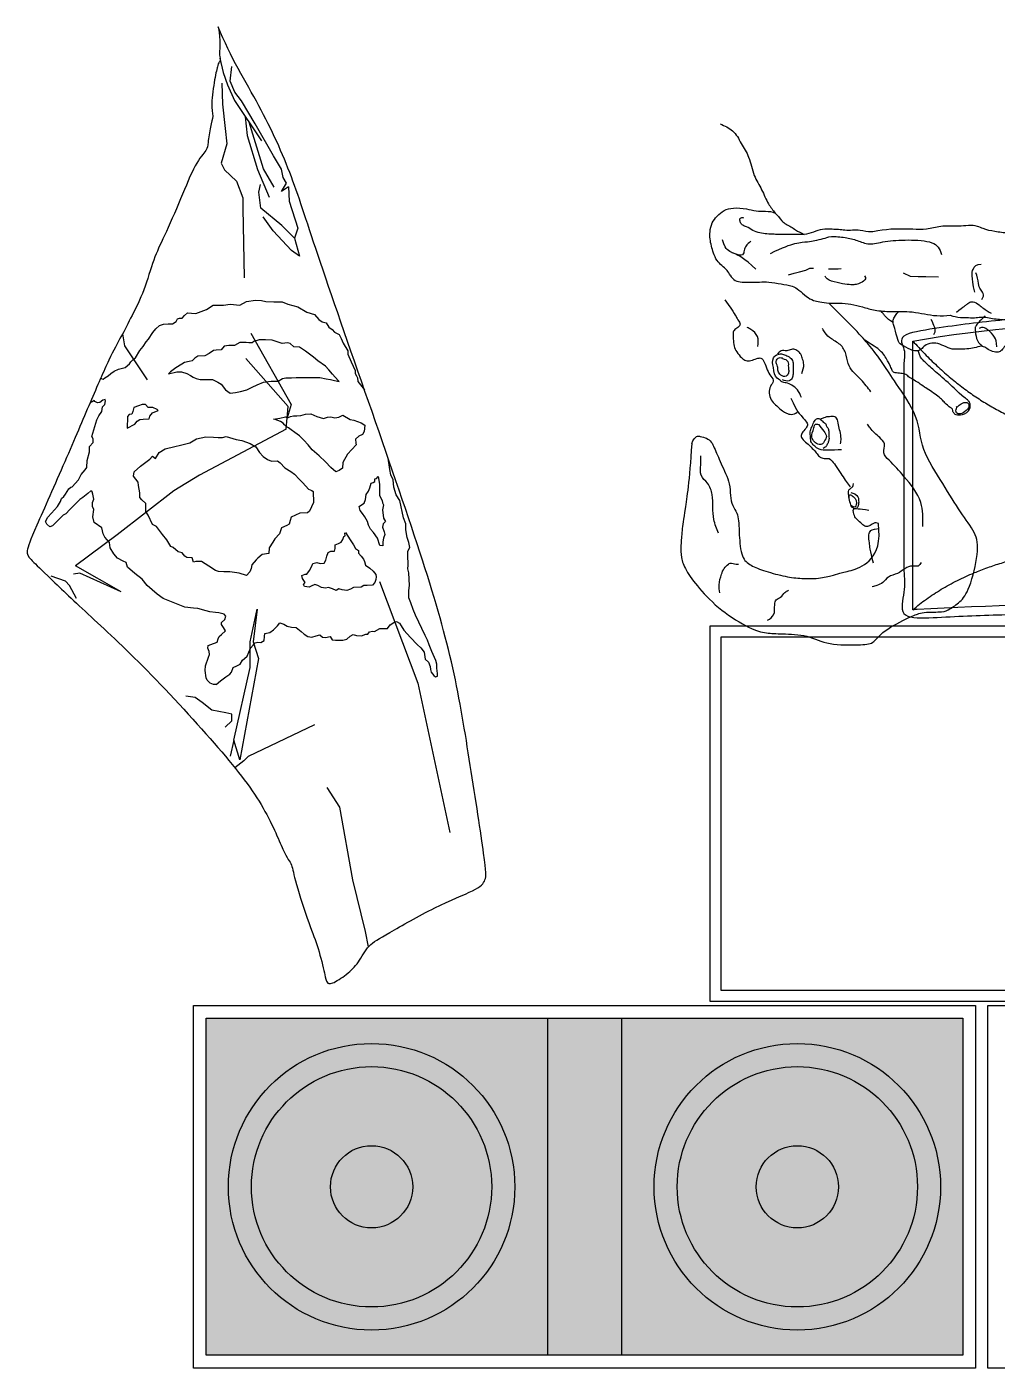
# Model space of a CAD drawing. Header units: metres. Extents: x -22.6 to 47.7, y -9.5 to 1.5.
# Drawn here: x -9.429 to -7.8, y -0.787 to 1.464 of the extents above; entities that cross this region are included whole.
import ezdxf

# ---------------------------------------------------------------- set-up
doc = ezdxf.new("R2010")
doc.units = ezdxf.units.M
for name, color, linetype in [('deco', 7, 'Continuous'), ('griglie', 7, 'Continuous'), ('sound', 7, 'Continuous')]:
    doc.layers.add(name, color=color, linetype=linetype)

msp = doc.modelspace()

# ---------------------------------------------------------------- hatches: boundary and pattern name
at = {"layer": 'griglie'}
h = msp.add_hatch(dxfattribs=at)
h.set_pattern_fill('HONEY', color=256, scale=0.002)
h.paths.add_polyline_path([(-7.8577, -0.7654), (-9.1278, -0.7654), (-9.1278, -0.1998), (-7.8577, -0.1998)])

# ---------------------------------------------------------------- linework, layer by layer
at = {"layer": 'deco'}
for points in [[(-9.1049, 1.412), (-9.0995, 1.3876), (-9.0921, 1.367), (-9.0802, 1.3405), (-9.035, 1.2728)], [(-8.9929, 1.2018), (-8.9986, 1.2114), (-9.0017, 1.2253), (-9.0147, 1.2476), (-9.0459, 1.3016), (-9.0684, 1.3403), (-9.0798, 1.3545), (-9.0874, 1.3733), (-9.0847, 1.3975)], [(-9.1014, 1.3695), (-9.1004, 1.3343), (-9.0961, 1.2936), (-9.0934, 1.2682), (-9.1027, 1.2354), (-9.0969, 1.2243), (-9.0773, 1.2055), (-9.0664, 1.1775), (-9.0664, 1.1601), (-9.0642, 1.0429)], [(-9.0622, 1.3135), (-9.0589, 1.2821), (-9.042, 1.2248), (-9.0224, 1.1787)], [(-9.0138, 1.1953), (-9.0316, 1.2257), (-9.0476, 1.2767), (-9.0559, 1.3042)], [(-8.9897, 1.1959), (-8.9885, 1.1718), (-8.9743, 1.1266), (-8.9795, 1.1097), (-9.0011, 1.131), (-9.0363, 1.1599), (-9.0397, 1.1869), (-9.0365, 1.1998)], [(-8.9897, 1.1959), (-9.0016, 1.1877), (-8.9929, 1.2018)], [(-8.9795, 1.1097), (-8.9711, 1.0795), (-8.9848, 1.0888), (-9.0154, 1.1218), (-9.0325, 1.1454)], [(-8.1502, 1.0483), (-8.1404, 1.0509), (-8.1317, 1.0531), (-8.1209, 1.0559), (-8.1141, 1.0593), (-8.1079, 1.0593)], [(-8.0615, 1.0583), (-8.067, 1.0577), (-8.0741, 1.0577), (-8.0832, 1.0577)], [(-7.8983, 1.0444), (-7.9194, 1.0447), (-7.9327, 1.0449), (-7.9454, 1.0451), (-7.9568, 1.0509)], [(-9.3049, 0.8751), (-9.3034, 0.8735), (-9.3011, 0.8728), (-9.2981, 0.8752), (-9.2925, 0.8784), (-9.2881, 0.8825), (-9.2824, 0.8865), (-9.2754, 0.8899), (-9.264, 0.8927), (-9.2568, 0.8986), (-9.2547, 0.9019), (-9.2512, 0.9055), (-9.2485, 0.9076), (-9.2465, 0.9085), (-9.2393, 0.9213), (-9.2339, 0.9276), (-9.2287, 0.9354), (-9.2248, 0.9399), (-9.2177, 0.9515), (-9.2122, 0.9576), (-9.2063, 0.9628), (-9.1997, 0.9653), (-9.1918, 0.9661), (-9.1844, 0.9661), (-9.1783, 0.9695), (-9.1761, 0.9744), (-9.1727, 0.9751), (-9.1685, 0.9755), (-9.1641, 0.9796), (-9.1592, 0.9842), (-9.1526, 0.984), (-9.1451, 0.9834), (-9.1272, 0.9897), (-9.116, 0.9972), (-9.0987, 0.9972), (-9.0878, 0.9987), (-9.0717, 0.9969), (-9.0604, 1.0032), (-9.045, 1.0055), (-9.0349, 1.0051), (-9.0278, 1.0032), (-9.0146, 1.0025), (-9.0004, 1.0025), (-8.991, 0.9987), (-8.9741, 0.9946), (-8.9591, 0.9852), (-8.9459, 0.9815), (-8.9389, 0.9731), (-8.9332, 0.9694), (-8.9267, 0.9675), (-8.922, 0.96), (-8.9166, 0.9562), (-8.9127, 0.9516), (-8.9049, 0.9482), (-8.9011, 0.9412), (-8.898, 0.9335), (-8.8903, 0.9203), (-8.8903, 0.915), (-8.8846, 0.9023), (-8.8775, 0.8876), (-8.8778, 0.8826), (-8.8756, 0.8787), (-8.8738, 0.875), (-8.8735, 0.8691), (-8.8622, 0.8549)], [(-9.2682, 0.9493), (-9.2652, 0.9287), (-9.2268, 0.872)], [(-9.0531, 0.9503), (-8.9851, 0.8306), (-8.9921, 0.8079)], [(-8.9061, 0.8709), (-8.9159, 0.8813), (-8.9221, 0.8886), (-8.9277, 0.8948), (-8.9405, 0.9038), (-8.9478, 0.9101), (-8.961, 0.9198), (-8.9714, 0.9264), (-8.9808, 0.9274), (-8.987, 0.933), (-8.9916, 0.934), (-9.0002, 0.933), (-9.0072, 0.935), (-9.0173, 0.9382), (-9.0284, 0.9389), (-9.0391, 0.9392), (-9.0478, 0.9364), (-9.0506, 0.9337), (-9.0565, 0.934), (-9.061, 0.9347), (-9.0714, 0.9347), (-9.0805, 0.9295), (-9.0898, 0.9292), (-9.0975, 0.9285), (-9.103, 0.9222), (-9.1114, 0.9219), (-9.1159, 0.9212), (-9.1228, 0.9163), (-9.1301, 0.9122), (-9.1419, 0.9118), (-9.1471, 0.9083), (-9.1516, 0.9035), (-9.1565, 0.9024), (-9.1645, 0.9007), (-9.1687, 0.8979), (-9.1791, 0.8917), (-9.1878, 0.8854), (-9.1912, 0.882), (-9.177, 0.8851), (-9.1693, 0.8854), (-9.1607, 0.8827), (-9.1541, 0.8789), (-9.1496, 0.8764), (-9.1447, 0.8743), (-9.1378, 0.8726), (-9.1284, 0.8726), (-9.1176, 0.8723), (-9.1086, 0.8681), (-9.103, 0.8643), (-9.0954, 0.8549), (-9.0874, 0.8494), (-9.0787, 0.8504), (-9.0704, 0.8521), (-9.0596, 0.8549), (-9.0506, 0.8598), (-9.0426, 0.8632), (-9.0318, 0.8678), (-9.019, 0.8695), (-9.0072, 0.8695), (-8.9999, 0.874), (-8.994, 0.875), (-8.9846, 0.8754), (-8.977, 0.8757), (-8.9617, 0.8757), (-8.9502, 0.8757), (-8.937, 0.8757), (-8.9263, 0.8733), (-8.919, 0.8723), (-8.9124, 0.8709), (-8.9048, 0.8691), (-8.9061, 0.8709)], [(-8.9939, 0.7889), (-8.9902, 0.827), (-9.0613, 0.9077)], [(-9.1114, 0.3603), (-9.1159, 0.3602), (-9.121, 0.3627), (-9.1262, 0.368), (-9.1278, 0.3716), (-9.1295, 0.3837), (-9.1293, 0.3919), (-9.1242, 0.4061), (-9.1221, 0.4111), (-9.1228, 0.4157), (-9.1251, 0.4215), (-9.1244, 0.4258), (-9.12, 0.4276), (-9.1094, 0.4317), (-9.1079, 0.4371), (-9.1059, 0.4408), (-9.102, 0.4445), (-9.0957, 0.4504), (-9.099, 0.4562), (-9.1023, 0.4611), (-9.102, 0.4645), (-9.0964, 0.4697), (-9.0951, 0.4754), (-9.0976, 0.4786), (-9.1065, 0.481), (-9.1125, 0.4813), (-9.1218, 0.4825), (-9.1281, 0.4843), (-9.1421, 0.4882), (-9.1491, 0.4887), (-9.164, 0.4904), (-9.2002, 0.505), (-9.2102, 0.512), (-9.2273, 0.5268), (-9.2356, 0.5374), (-9.248, 0.5468), (-9.2598, 0.5574), (-9.2621, 0.5651), (-9.2674, 0.5674), (-9.2769, 0.5727), (-9.2828, 0.5798), (-9.2893, 0.5898), (-9.2904, 0.5987), (-9.2981, 0.6075), (-9.3011, 0.6134), (-9.3034, 0.6234), (-9.3158, 0.6322), (-9.3182, 0.6417), (-9.3167, 0.6543), (-9.3188, 0.6594), (-9.3186, 0.6658), (-9.3163, 0.6714), (-9.3181, 0.6797), (-9.3195, 0.6841), (-9.3214, 0.6857), (-9.3265, 0.6811), (-9.335, 0.6742), (-9.3401, 0.6709), (-9.3498, 0.6617), (-9.357, 0.6543), (-9.3635, 0.6469), (-9.3679, 0.6446), (-9.3755, 0.6374), (-9.3815, 0.6312), (-9.3862, 0.6268), (-9.3903, 0.6252), (-9.3954, 0.6296), (-9.3977, 0.6339), (-9.394, 0.6411), (-9.3875, 0.6478), (-9.3776, 0.6594), (-9.3727, 0.6679), (-9.3709, 0.6726), (-9.3672, 0.6758), (-9.3639, 0.6802), (-9.3588, 0.689), (-9.3551, 0.6915), (-9.3528, 0.692), (-9.3422, 0.7039), (-9.338, 0.7132), (-9.3313, 0.721), (-9.3281, 0.7249), (-9.3276, 0.7365), (-9.3239, 0.7508), (-9.3241, 0.7601), (-9.3177, 0.7668), (-9.3179, 0.7728), (-9.32, 0.777), (-9.3113, 0.8045), (-9.308, 0.8115), (-9.3029, 0.8189), (-9.3022, 0.8266), (-9.298, 0.8305), (-9.2969, 0.8365), (-9.2973, 0.8389), (-9.3013, 0.8379), (-9.3066, 0.8338), (-9.3106, 0.8333), (-9.3148, 0.8357), (-9.3158, 0.8372), (-9.3196, 0.8347), (-9.3211, 0.8343), (-9.3235, 0.8319)], [(-9.2605, 0.7907), (-9.2479, 0.7976), (-9.244, 0.8022), (-9.2393, 0.8051), (-9.2335, 0.8058), (-9.2235, 0.8065), (-9.2224, 0.8108), (-9.2181, 0.8166), (-9.2084, 0.8205), (-9.2105, 0.822), (-9.2177, 0.8252), (-9.2253, 0.8256), (-9.2299, 0.8302), (-9.2353, 0.8306), (-9.2414, 0.8284), (-9.2493, 0.8252), (-9.2511, 0.8187), (-9.2529, 0.8144), (-9.2572, 0.8134), (-9.2598, 0.8101), (-9.2601, 0.8029), (-9.2605, 0.7976), (-9.2605, 0.7918), (-9.2605, 0.7907)], [(-8.8617, 0.796), (-8.8624, 0.7852), (-8.8655, 0.7803), (-8.8714, 0.7772), (-8.877, 0.7724), (-8.8766, 0.7658), (-8.8763, 0.7627), (-8.8904, 0.747), (-8.8982, 0.7331), (-8.8988, 0.7237), (-8.9049, 0.7198), (-8.9105, 0.7176), (-8.9188, 0.7248), (-8.9277, 0.7342), (-8.9383, 0.7442), (-8.95, 0.7543), (-8.9567, 0.7626), (-8.9639, 0.7704), (-8.9711, 0.7776), (-8.9789, 0.7837), (-8.9853, 0.7881), (-8.9895, 0.7915), (-8.9932, 0.7929), (-8.9965, 0.7963), (-8.9986, 0.799), (-9.003, 0.8018), (-9.0122, 0.8051), (-9.015, 0.8057), (-9.0041, 0.8075), (-8.9947, 0.8097), (-8.9912, 0.8079), (-8.9864, 0.8105), (-8.9812, 0.8116), (-8.9757, 0.8116), (-8.9692, 0.8121), (-8.9609, 0.814), (-8.9521, 0.8149), (-8.9421, 0.8105), (-8.9309, 0.807), (-8.9244, 0.8092), (-8.9187, 0.8099), (-8.9119, 0.8079), (-8.9052, 0.8092), (-8.8986, 0.8123), (-8.8862, 0.8053), (-8.8798, 0.8044), (-8.8737, 0.802), (-8.8678, 0.7996), (-8.8617, 0.796)], [(-8.9939, 0.7889), (-9.1394, 0.7119), (-9.1824, 0.6856), (-9.2775, 0.6119), (-9.3475, 0.5598)], [(-8.9482, 0.6843), (-8.9476, 0.6661), (-8.9544, 0.6514), (-8.9578, 0.6486), (-8.9709, 0.648), (-8.985, 0.6412), (-8.9867, 0.6356), (-8.9884, 0.6294), (-8.9924, 0.6271), (-9.0015, 0.6237), (-9.0049, 0.6135), (-9.0128, 0.605), (-9.0162, 0.5993), (-9.0224, 0.5897), (-9.023, 0.5801), (-9.0338, 0.5784), (-9.0411, 0.5727), (-9.044, 0.5699), (-9.0513, 0.5614), (-9.0525, 0.5552), (-9.0547, 0.5495), (-9.0604, 0.5433), (-9.0723, 0.5473), (-9.0882, 0.5495), (-9.0984, 0.5495), (-9.1074, 0.5501), (-9.1125, 0.5518), (-9.1233, 0.5592), (-9.1358, 0.5671), (-9.1454, 0.5671), (-9.1494, 0.5659), (-9.1516, 0.5733), (-9.1607, 0.5739), (-9.1635, 0.5756), (-9.1681, 0.5812), (-9.1749, 0.5829), (-9.1834, 0.5903), (-9.1873, 0.592), (-9.1941, 0.6033), (-9.2015, 0.6124), (-9.2111, 0.6254), (-9.2179, 0.6288), (-9.2253, 0.6446), (-9.2293, 0.6509), (-9.2293, 0.6644), (-9.2361, 0.6707), (-9.2395, 0.6741), (-9.2395, 0.682), (-9.2417, 0.6945), (-9.2423, 0.7001), (-9.2502, 0.7103), (-9.2491, 0.7177), (-9.2383, 0.7269), (-9.2225, 0.7388), (-9.2179, 0.7439), (-9.2128, 0.7399), (-9.2066, 0.7496), (-9.197, 0.7558), (-9.1805, 0.7597), (-9.1709, 0.762), (-9.1556, 0.766), (-9.1443, 0.7728), (-9.1284, 0.7762), (-9.1159, 0.7756), (-9.108, 0.775), (-9.1006, 0.775), (-9.0944, 0.7767), (-9.0774, 0.7716), (-9.0678, 0.7699), (-9.0542, 0.7648), (-9.0445, 0.7592), (-9.0383, 0.7501), (-9.0321, 0.7433), (-9.0247, 0.7382), (-9.0185, 0.7354), (-9.0083, 0.736), (-9.0037, 0.7326), (-8.9958, 0.7241), (-8.9856, 0.7179), (-8.9799, 0.7133), (-8.9714, 0.7048), (-8.9658, 0.6992), (-8.9561, 0.6884), (-8.9506, 0.6859)], [(-9.1114, 0.3603), (-9.1038, 0.3664), (-9.0948, 0.3736), (-9.0883, 0.378), (-9.0854, 0.3812), (-9.0829, 0.3891), (-9.0767, 0.3917), (-9.0706, 0.3946), (-9.067, 0.4011), (-9.0637, 0.404), (-9.059, 0.4083), (-9.0561, 0.4148), (-9.0547, 0.4188), (-9.0536, 0.4216), (-9.0489, 0.4263), (-9.0457, 0.4303), (-9.0413, 0.4314), (-9.0359, 0.431), (-9.0308, 0.4346), (-9.0301, 0.4411), (-9.0294, 0.4462), (-9.0211, 0.4476), (-9.0149, 0.4523), (-9.0081, 0.4588), (-9.0045, 0.4642), (-8.9976, 0.4617), (-8.9918, 0.4585), (-8.9849, 0.4567), (-8.977, 0.4559), (-8.9687, 0.4494), (-8.9633, 0.4451), (-8.9571, 0.4411), (-8.9506, 0.4397), (-8.9434, 0.4419), (-8.9372, 0.444), (-8.9329, 0.4397), (-8.9278, 0.4393), (-8.9199, 0.4408), (-8.9163, 0.4357), (-8.9109, 0.435), (-8.8986, 0.435), (-8.8917, 0.4368), (-8.8859, 0.4415), (-8.8809, 0.4444), (-8.8754, 0.4426), (-8.8671, 0.4422), (-8.8599, 0.4451), (-8.8566, 0.4451), (-8.8538, 0.4487), (-8.8487, 0.4502), (-8.8451, 0.4494), (-8.8364, 0.4545), (-8.8305, 0.4544), (-8.8237, 0.4546), (-8.8192, 0.4607), (-8.8131, 0.4648), (-8.8083, 0.4661), (-8.8036, 0.4634), (-8.8006, 0.4587), (-8.7961, 0.4519), (-8.7907, 0.4455), (-8.785, 0.4392), (-8.7739, 0.4274), (-8.7673, 0.4222), (-8.7619, 0.415), (-8.7601, 0.403), (-8.7544, 0.3981), (-8.7517, 0.3908), (-8.751, 0.3854), (-8.7504, 0.3813), (-8.7458, 0.3757), (-8.7427, 0.3734), (-8.7397, 0.3743), (-8.7397, 0.3791), (-8.7404, 0.3879), (-8.7404, 0.3944), (-8.7424, 0.401), (-8.749, 0.4159), (-8.7535, 0.427), (-8.7565, 0.4347), (-8.7603, 0.4426), (-8.7762, 0.4771), (-8.7802, 0.4863), (-8.7841, 0.4974), (-8.7875, 0.506), (-8.7879, 0.518), (-8.7868, 0.5266), (-8.7877, 0.548), (-8.7893, 0.5547), (-8.7886, 0.5608), (-8.7886, 0.567), (-8.7895, 0.5717), (-8.7895, 0.5841), (-8.7859, 0.5902), (-8.7879, 0.5988), (-8.7902, 0.607), (-8.7925, 0.6198), (-8.7927, 0.6302), (-8.7968, 0.6404), (-8.8027, 0.6694), (-8.8092, 0.6787), (-8.8126, 0.6916), (-8.8142, 0.7038), (-8.8178, 0.7124), (-8.8198, 0.7214), (-8.8225, 0.7405)], [(-8.8393, 0.7096), (-8.8367, 0.6967), (-8.8369, 0.6879), (-8.8367, 0.6784), (-8.8345, 0.6734), (-8.8323, 0.6694), (-8.8319, 0.6653), (-8.8301, 0.6618), (-8.8319, 0.6534), (-8.8303, 0.6397), (-8.827, 0.6338), (-8.8308, 0.63), (-8.8316, 0.6248), (-8.829, 0.6169), (-8.8281, 0.6125), (-8.8301, 0.6059), (-8.8312, 0.5997), (-8.8312, 0.5932), (-8.8362, 0.594), (-8.8402, 0.6061), (-8.847, 0.6158), (-8.8518, 0.6213), (-8.8556, 0.6281), (-8.8573, 0.634), (-8.8617, 0.6417), (-8.8655, 0.6474), (-8.8696, 0.6524), (-8.871, 0.6593), (-8.8657, 0.663), (-8.8624, 0.6646), (-8.8602, 0.6712), (-8.8593, 0.6795), (-8.8554, 0.6852), (-8.8532, 0.6907), (-8.8507, 0.6982), (-8.8475, 0.6993), (-8.845, 0.7014), (-8.8448, 0.7054), (-8.8417, 0.7065), (-8.8393, 0.7096)], [(-8.9506, 0.6859), (-8.9482, 0.6843)], [(-8.894, 0.6158), (-8.8859, 0.6034), (-8.8806, 0.595), (-8.8771, 0.589), (-8.8722, 0.5855), (-8.8722, 0.5809), (-8.8676, 0.5756), (-8.8637, 0.5707), (-8.8619, 0.5671), (-8.8602, 0.5608), (-8.8531, 0.5555), (-8.8478, 0.5506), (-8.8429, 0.5449), (-8.8425, 0.541), (-8.8429, 0.5365), (-8.8446, 0.5315), (-8.8489, 0.5273), (-8.8577, 0.5269), (-8.863, 0.5269), (-8.8676, 0.5238), (-8.8803, 0.5231), (-8.8856, 0.5206), (-8.8919, 0.5181), (-8.8997, 0.5192), (-8.9053, 0.521), (-8.9099, 0.5185), (-8.9156, 0.5213), (-8.9226, 0.5234), (-8.9276, 0.5224), (-8.9343, 0.5234), (-8.9406, 0.5269), (-8.9456, 0.5284), (-8.9519, 0.5255), (-8.9551, 0.5238), (-8.9628, 0.5252), (-8.9643, 0.5284), (-8.9618, 0.5315), (-8.966, 0.5382), (-8.9674, 0.5432), (-8.9618, 0.5456), (-8.959, 0.5456), (-8.9544, 0.552), (-8.9505, 0.559), (-8.9491, 0.5636), (-8.9424, 0.565), (-8.9364, 0.5636), (-8.93, 0.564), (-8.9269, 0.5689), (-8.9254, 0.5759), (-8.923, 0.5819), (-8.9184, 0.584), (-8.9124, 0.584), (-8.9113, 0.589), (-8.9113, 0.595), (-8.9057, 0.5971), (-8.9011, 0.5992), (-8.8983, 0.6038), (-8.8969, 0.6087), (-8.8948, 0.6098), (-8.8951, 0.6144), (-8.8944, 0.6154)], [(-9.3458, 0.5049), (-9.3576, 0.5269), (-9.3643, 0.5341), (-9.3883, 0.5423)], [(-9.2705, 0.5161), (-9.3402, 0.5475), (-9.3509, 0.5455)], [(-9.2705, 0.5161), (-9.3475, 0.5598)], [(-8.837, 0.5331), (-8.7726, 0.3629), (-8.7189, 0.1123)], [(-9.0713, 0.234), (-9.0816, 0.2668), (-9.0538, 0.3889), (-9.0538, 0.4321), (-9.0423, 0.4867)], [(-9.0423, 0.4867), (-9.0492, 0.432), (-9.04, 0.4042), (-9.0713, 0.234)], [(-9.0962, 0.2889), (-9.0846, 0.2995), (-9.0846, 0.3107), (-9.095, 0.3129), (-9.1185, 0.3176), (-9.1345, 0.3305), (-9.1466, 0.3387), (-9.1622, 0.341)], [(-8.946, 0.293), (-9.0573, 0.2399), (-9.0648, 0.2326), (-9.0797, 0.2207)], [(-9.0816, 0.2668), (-9.0876, 0.2404)], [(-8.8555, -0.0801), (-8.8606, -0.0539), (-8.8818, 0.0325), (-8.9036, 0.1544), (-8.9247, 0.1877)]]:
    msp.add_lwpolyline(points, dxfattribs=at)
for points in [[(-9.1077, 1.4643), (-9.0873, 1.4135), (-9.0354, 1.3312), (-8.9819, 1.2121), (-8.9465, 1.096), (-8.8482, 0.8154), (-8.7576, 0.5532), (-8.7103, 0.3876), (-8.6848, 0.2275), (-8.6575, 0.0512), (-8.6575, 0.0319), (-8.6711, 0.0162), (-8.7411, -0.0104), (-8.8301, -0.062), (-8.856, -0.0757), (-8.8718, -0.1074), (-8.8913, -0.1261), (-8.9189, -0.1442), (-8.9257, -0.1402), (-8.9279, -0.1303), (-8.9396, -0.0798), (-8.9536, -0.0469), (-8.9802, 0.0338), (-8.9834, 0.0599), (-8.9956, 0.0717), (-9.0285, 0.1569), (-9.1045, 0.2537), (-9.2415, 0.4018), (-9.3364, 0.4873), (-9.4008, 0.5491), (-9.4249, 0.5724), (-9.4312, 0.5819), (-9.4199, 0.6114), (-9.3627, 0.7395), (-9.3214, 0.8374), (-9.2891, 0.9117), (-9.271, 0.9434), (-9.2528, 0.9792), (-9.2319, 1.0201), (-9.216, 1.0774), (-9.2002, 1.1078), (-9.1697, 1.1768), (-9.1461, 1.2373), (-9.1248, 1.2591), (-9.1257, 1.2664), (-9.1207, 1.299), (-9.1152, 1.3144), (-9.1207, 1.3312), (-9.1134, 1.3794), (-9.108, 1.4026), (-9.1057, 1.4057), (-9.1034, 1.4089), (-9.1071, 1.4175), (-9.1034, 1.4393), (-9.1077, 1.4643)], [(-8.2048, 1.0574), (-8.2244, 1.0765), (-8.245, 1.0851), (-8.2531, 1.0898), (-8.2579, 1.0956), (-8.2608, 1.107)], [(-8.2134, 1.1046), (-8.2206, 1.0989), (-8.2268, 1.0903), (-8.2244, 1.0765), (-8.245, 1.0851)], [(-8.1804, 1.0841), (-8.1589, 1.0941), (-8.1373, 1.1027), (-8.1167, 1.1032), (-8.1067, 1.1056), (-8.0909, 1.1085), (-8.0808, 1.1133), (-8.054, 1.1113), (-8.0348, 1.1061), (-8.0152, 1.0975), (-7.9903, 1.1046), (-7.95, 1.1075), (-7.904, 1.1046), (-7.8959, 1.0922), (-7.8935, 1.0822)], [(-7.8375, 1.0191), (-7.8432, 1.0458), (-7.8418, 1.0582), (-7.8341, 1.0663), (-7.8265, 1.0658)], [(-8.0226, 1.0464), (-8.0194, 1.0426), (-8.0226, 1.0375), (-8.0355, 1.0309), (-8.0543, 1.0312), (-8.0872, 1.039), (-8.0887, 1.0458)], [(-7.8256, 1.0067), (-7.822, 1.0112), (-7.8228, 1.017), (-7.8284, 1.0243), (-7.8312, 1.0309), (-7.8327, 1.0467), (-7.8356, 1.0516)], [(-8.3127, 0.765), (-8.3167, 0.7007), (-8.3252, 0.6469), (-8.3292, 0.618), (-8.3311, 0.5937), (-8.3311, 0.5734), (-8.3239, 0.5537), (-8.3022, 0.523), (-8.2647, 0.4843), (-8.2127, 0.4524), (-8.1869, 0.4465), (-8.1635, 0.4454), (-8.1168, 0.4444), (-8.0844, 0.4256), (-8.0279, 0.4274), (-8.0075, 0.4277), (-7.9944, 0.4498), (-7.9426, 0.476), (-7.9303, 0.4798), (-7.9224, 0.4823), (-7.8893, 0.4817), (-7.8808, 0.4861), (-7.8617, 0.4985), (-7.8466, 0.5176), (-7.8296, 0.5846), (-7.835, 0.6156), (-7.8611, 0.6475), (-7.8892, 0.6957), (-7.9298, 0.7565), (-7.9294, 0.8086), (-7.9733, 0.8704), (-7.9899, 0.8977), (-8.0098, 0.9246), (-8.0375, 0.9569), (-8.0826, 1.0006)], [(-8.2573, 1.0063), (-8.2404, 0.9831), (-8.2366, 0.9738), (-8.2303, 0.9666), (-8.2328, 0.9611), (-8.2413, 0.9561), (-8.2438, 0.951), (-8.2429, 0.9409), (-8.2421, 0.9278), (-8.2379, 0.919), (-8.2286, 0.908), (-8.2218, 0.9033), (-8.2138, 0.9038), (-8.2028, 0.908), (-8.1961, 0.9092), (-8.1923, 0.9055), (-8.1868, 0.8915), (-8.1825, 0.8797), (-8.1733, 0.8713), (-8.1792, 0.8637), (-8.1838, 0.8531), (-8.1813, 0.8401), (-8.1745, 0.832), (-8.1652, 0.824), (-8.1555, 0.8152), (-8.1416, 0.8122), (-8.1357, 0.8177)], [(-7.8682, 0.9856), (-7.8557, 0.9952), (-7.8495, 0.9991), (-7.8452, 1.0034), (-7.8351, 1.0024), (-7.825, 0.9933), (-7.825, 0.9933), (-7.8144, 0.9856), (-7.8101, 0.9837)], [(-7.9109, 0.9737), (-7.9083, 0.9676), (-7.9048, 0.9603), (-7.9041, 0.9556), (-7.9043, 0.9505), (-7.9068, 0.9472)], [(-7.8198, 0.9789), (-7.8281, 0.9716), (-7.8335, 0.9652), (-7.8369, 0.961), (-7.837, 0.9571), (-7.8353, 0.9409), (-7.8302, 0.9317), (-7.8251, 0.9294)], [(-7.8005, 0.927), (-7.8007, 0.9362), (-7.8019, 0.9425), (-7.8168, 0.9583), (-7.8259, 0.9601), (-7.8281, 0.9593), (-7.83, 0.958)], [(-7.8512, 0.8164), (-7.8456, 0.8219), (-7.8445, 0.8264), (-7.8452, 0.8322), (-7.8466, 0.8353), (-7.8503, 0.8389), (-7.8599, 0.846), (-7.8907, 0.8753), (-7.9112, 0.8919), (-7.9255, 0.906), (-7.9294, 0.9099), (-7.9322, 0.9209)], [(-8.1462, 0.8411), (-8.1357, 0.8177), (-8.1268, 0.8103), (-8.1192, 0.7998), (-8.1171, 0.7947), (-8.1251, 0.7858), (-8.1293, 0.7804), (-8.1289, 0.7736), (-8.1188, 0.7652), (-8.112, 0.7588), (-8.1048, 0.7512), (-8.0993, 0.7437), (-8.0951, 0.7403), (-8.0854, 0.7394), (-8.079, 0.7411), (-8.0589, 0.7091), (-8.0517, 0.6982), (-8.0464, 0.6924)], [(-7.8671, 0.826), (-7.8571, 0.8353), (-7.8472, 0.8344), (-7.8459, 0.8248), (-7.8577, 0.8154), (-7.8655, 0.8136), (-7.8708, 0.8188), (-7.8671, 0.826), (-7.8678, 0.8269)], [(-8.3127, 0.765), (-8.3067, 0.779), (-8.2979, 0.7765), (-8.2875, 0.7744), (-8.2792, 0.7681), (-8.275, 0.7581), (-8.2696, 0.7456), (-8.2633, 0.7314), (-8.2558, 0.7143), (-8.2483, 0.6977), (-8.2483, 0.6772), (-8.2445, 0.6601), (-8.2362, 0.6485), (-8.2337, 0.6356), (-8.2333, 0.6201), (-8.2307, 0.5744), (-8.2165, 0.5615), (-8.1944, 0.5519), (-8.1581, 0.5419), (-8.1314, 0.5382), (-8.1034, 0.5377), (-8.0759, 0.5428), (-8.0659, 0.5478), (-8.0437, 0.5511), (-8.0091, 0.5661), (-7.9953, 0.5991), (-7.9992, 0.6309)], [(-8.0155, 0.6528), (-8.0233, 0.6545), (-8.0347, 0.6546), (-8.0426, 0.6563), (-8.0456, 0.6609), (-8.0483, 0.6732), (-8.0498, 0.6825), (-8.0493, 0.6868), (-8.0455, 0.6901), (-8.041, 0.6931), (-8.0408, 0.6976)], [(-8.0483, 0.6732), (-8.0495, 0.6829), (-8.0376, 0.6731), (-8.0361, 0.6678), (-8.0361, 0.6641), (-8.0369, 0.661), (-8.0385, 0.656), (-8.0451, 0.6609)], [(-8.0453, 0.6829), (-8.0346, 0.6794), (-8.0323, 0.6729), (-8.0322, 0.6647), (-8.033, 0.6595), (-8.0353, 0.6571)], [(-7.9992, 0.6309), (-8.0044, 0.6335), (-8.0099, 0.6289), (-8.0157, 0.6257), (-8.0222, 0.6254), (-8.0285, 0.6317), (-8.0371, 0.639), (-8.0401, 0.6443), (-8.0426, 0.6563), (-8.0385, 0.656)], [(-8.0077, 0.5641), (-8.0133, 0.5866), (-8.0141, 0.5994), (-8.0164, 0.6102), (-8.0135, 0.6174), (-8.0106, 0.6213), (-7.9983, 0.6221)]]:
    msp.add_open_spline(points, degree=3, dxfattribs=at)
for points in [[(-8.2651, 1.3014), (-8.244, 1.2898), (-8.2295, 1.2687), (-8.2171, 1.2455), (-8.2076, 1.2149), (-8.1953, 1.191), (-8.1836, 1.167), (-8.1727, 1.1517)], [(-8.2482, 1.0473), (-8.2532, 1.0554), (-8.2619, 1.0636), (-8.2701, 1.0723), (-8.276, 1.0846), (-8.2796, 1.0964), (-8.2819, 1.1205), (-8.2783, 1.1351), (-8.2701, 1.1465), (-8.2582, 1.156), (-8.2427, 1.1601), (-8.2208, 1.1588), (-8.2044, 1.1556), (-8.1889, 1.1547), (-8.1727, 1.1517), (-8.1616, 1.1388), (-8.1461, 1.1287), (-8.1384, 1.1237), (-8.1238, 1.116)], [(-8.2307, 1.1356), (-8.2307, 1.1434), (-8.2285, 1.1443), (-8.2256, 1.1436)], [(-7.541, 1.0388), (-7.5596, 1.0699), (-7.5627, 1.0822), (-7.5633, 1.0911), (-7.5684, 1.0968), (-7.5739, 1.1042), (-7.593, 1.1165), (-7.6116, 1.1259), (-7.6348, 1.1342), (-7.6565, 1.1345), (-7.6708, 1.1302), (-7.6851, 1.1262), (-7.694, 1.1208), (-7.7066, 1.1196), (-7.7186, 1.1196), (-7.7255, 1.1242), (-7.7395, 1.1282), (-7.7558, 1.1302), (-7.7615, 1.1259), (-7.7686, 1.1208), (-7.7807, 1.1185), (-7.8038, 1.1208), (-7.8233, 1.1256), (-7.8327, 1.1293), (-7.8642, 1.1296), (-7.8945, 1.1293), (-7.9185, 1.1248), (-7.9414, 1.1245), (-8.0002, 1.1217), (-8.0111, 1.12), (-8.0299, 1.1225), (-8.0554, 1.1228), (-8.0663, 1.124), (-8.0766, 1.1245), (-8.0929, 1.1243), (-8.1238, 1.116), (-8.1349, 1.1159), (-8.1424, 1.1157), (-8.1487, 1.1156), (-8.165, 1.1157), (-8.1741, 1.1161), (-8.1983, 1.1186), (-8.2099, 1.1227), (-8.2208, 1.1288), (-8.2268, 1.1313), (-8.2307, 1.1356)], [(-7.8788, 0.9801), (-7.8613, 0.9766), (-7.8516, 0.9764), (-7.8378, 0.9761), (-7.8273, 0.9772), (-7.8046, 0.9744), (-7.7928, 0.9732), (-7.7657, 0.9711), (-7.7536, 0.9713), (-7.7071, 0.9678), (-7.6954, 0.9676)], [(-8.2014, 0.9276), (-8.2023, 0.9446), (-8.2132, 0.9564), (-8.2197, 0.9599)], [(-8.0119, 0.8518), (-8.0282, 0.8718), (-8.0482, 0.8952), (-8.0531, 0.913), (-8.0617, 0.9293), (-8.0781, 0.9407), (-8.0887, 0.9507), (-8.093, 0.9578)], [(-8.1278, 0.8826), (-8.1245, 0.8978), (-8.1264, 0.9063), (-8.1294, 0.9147), (-8.1343, 0.9199), (-8.1412, 0.9232), (-8.1493, 0.9215), (-8.1531, 0.9207), (-8.1627, 0.9204), (-8.1686, 0.9151)], [(-8.1283, 0.842), (-8.1352, 0.8551), (-8.1447, 0.863), (-8.1542, 0.8668), (-8.1611, 0.8684), (-8.1654, 0.872), (-8.169, 0.8744), (-8.1755, 0.8924), (-8.1755, 0.9087), (-8.1679, 0.9145), (-8.1602, 0.915), (-8.1531, 0.9123), (-8.1458, 0.9074), (-8.1425, 0.9003), (-8.1425, 0.8916), (-8.1425, 0.8815), (-8.1442, 0.8744), (-8.1493, 0.8703), (-8.1605, 0.872)], [(-8.1602, 0.9076), (-8.1512, 0.9027), (-8.1504, 0.8929), (-8.1499, 0.8891), (-8.1504, 0.8826), (-8.154, 0.878), (-8.1586, 0.8774), (-8.163, 0.8799), (-8.1676, 0.8864), (-8.1684, 0.8943), (-8.1709, 0.9027), (-8.1657, 0.909), (-8.1594, 0.9079)], [(-8.0629, 0.7643), (-8.0619, 0.7735), (-8.0636, 0.7849), (-8.0663, 0.7964), (-8.0694, 0.8075), (-8.0723, 0.81), (-8.0813, 0.8097), (-8.0864, 0.8095), (-8.091, 0.808), (-8.0958, 0.8061)], [(-8.0609, 0.7541), (-8.0847, 0.7538), (-8.0985, 0.7553), (-8.1029, 0.7579), (-8.1048, 0.7592), (-8.1097, 0.7642), (-8.1116, 0.7665), (-8.1129, 0.7708), (-8.1134, 0.7781), (-8.1134, 0.7868), (-8.1102, 0.7942), (-8.1065, 0.8027), (-8.1017, 0.8068), (-8.0971, 0.806), (-8.0917, 0.801), (-8.0881, 0.7985), (-8.0862, 0.7941), (-8.0835, 0.79), (-8.0825, 0.7845), (-8.0823, 0.7772), (-8.0825, 0.7698), (-8.0843, 0.7652), (-8.0857, 0.7623), (-8.0884, 0.7586), (-8.092, 0.7567)], [(-8.0993, 0.7969), (-8.091, 0.7857), (-8.0864, 0.777), (-8.0903, 0.7681), (-8.0932, 0.7642), (-8.0985, 0.7633), (-8.111, 0.7757), (-8.1077, 0.7911), (-8.1048, 0.7974), (-8.0998, 0.7969)], [(-7.9245, 0.6259), (-7.928, 0.6659), (-7.9563, 0.7098), (-7.9814, 0.7369), (-7.9899, 0.7495), (-7.9892, 0.7643), (-7.9969, 0.7748), (-8.0131, 0.791), (-8.0173, 0.7973)], [(-8.2677, 0.6147), (-8.2755, 0.6373), (-8.2784, 0.6791), (-8.2862, 0.6982), (-8.2968, 0.7117), (-8.2975, 0.7294), (-8.2975, 0.7443)], [(-8.2657, 0.5143), (-8.2666, 0.5275), (-8.2626, 0.5456), (-8.2582, 0.5553), (-8.2511, 0.5624), (-8.248, 0.5642), (-8.2383, 0.5624), (-8.2343, 0.5624)], [(-7.9274, 0.5655), (-7.9327, 0.5593), (-7.9416, 0.5593), (-7.9672, 0.547), (-7.9823, 0.5408), (-7.992, 0.5315), (-8.0017, 0.5266), (-8.0097, 0.5244)]]:
    msp.add_spline(points, degree=3, dxfattribs=at)
for points, end_tangent in [([(-8.2482, 1.0473), (-8.2396, 1.0388), (-8.228, 1.036), (-8.214, 1.036), (-8.199, 1.036), (-8.1832, 1.036), (-8.1626, 1.0328), (-8.1439, 1.029), (-8.1327, 1.0225), (-8.1201, 1.0118), (-8.108, 1.0052), (-8.0977, 1.0029), (-8.0826, 1.0006), (-8.0646, 1.0006), (-8.0455, 0.9987), (-8.0259, 0.9941), (-8.0048, 0.9889), (-7.9787, 0.9866), (-7.9423, 0.9857), (-7.9013, 0.9796), (-7.8788, 0.9801)], (0.993656, -0.112463)), ([(-8.1852, 0.4683), (-8.1751, 0.4776), (-8.1733, 0.4944), (-8.1707, 0.5028), (-8.1636, 0.5068), (-8.1561, 0.5151), (-8.1503, 0.5187)], (-0.999615, 0.027738))]:
    msp.add_spline(points, degree=3, dxfattribs=dict(at, end_tangent=end_tangent))
for points, knots in [([(-7.541, 1.0388), (-7.541, 1.0353), (-7.5427, 1.0308), (-7.547, 1.0261), (-7.551, 1.0207), (-7.5566, 1.0145), (-7.5587, 1.0087), (-7.5699, 0.9779), (-7.5781, 0.9704), (-7.593, 0.9632), (-7.6097, 0.9584), (-7.6283, 0.9526), (-7.6398, 0.9496), (-7.6572, 0.9369), (-7.6672, 0.9303), (-7.7018, 0.9127), (-7.7266, 0.9227), (-7.7412, 0.9285), (-7.7566, 0.9288), (-7.7693, 0.93), (-7.7769, 0.9339), (-7.7802, 0.9354), (-7.7884, 0.9269), (-7.7933, 0.9197), (-7.7996, 0.9176), (-7.8103, 0.92), (-7.8196, 0.926), (-7.8251, 0.9294), (-7.839, 0.9251), (-7.8493, 0.9236), (-7.8672, 0.923), (-7.8775, 0.923), (-7.8937, 0.9309), (-7.9052, 0.9348), (-7.921, 0.9312), (-7.9252, 0.924), (-7.9329, 0.9196), (-7.9439, 0.921), (-7.9627, 0.932), (-7.9666, 0.9358), (-7.9717, 0.9607), (-7.9757, 0.9685), (-7.9741, 0.9759), (-7.9649, 0.9866)], [0, 0, 0, 0, 1, 2, 3, 4, 5, 6, 7, 8, 9, 10, 11, 12, 13, 14, 15, 16, 17, 18, 19, 20, 21, 22, 23, 24, 25, 26, 27, 28, 29, 30, 31, 32, 33, 34, 35, 36, 37, 38, 39, 40, 40.850794, 40.850794, 40.850794, 40.850794]), ([(-7.9746, 0.9682), (-7.9818, 0.9728), (-7.9856, 0.9761), (-7.9896, 0.9809), (-7.9915, 0.983), (-7.9952, 0.9875)], [0.142375, 0.142375, 0.142375, 0.142375, 1, 2, 2.737576, 2.737576, 2.737576, 2.737576]), ([(-7.8512, 0.8164), (-7.8575, 0.813), (-7.8645, 0.8122), (-7.8688, 0.813), (-7.8721, 0.8146), (-7.8748, 0.8205), (-7.8751, 0.8245), (-7.8799, 0.8254), (-7.8866, 0.8323), (-7.8993, 0.8456), (-7.9249, 0.8614), (-7.9302, 0.8658), (-7.9391, 0.8712), (-7.9471, 0.8756), (-7.9529, 0.8813), (-7.9607, 0.8829), (-7.9722, 0.8834), (-7.9755, 0.8853), (-7.9779, 0.8929), (-7.9814, 0.8999), (-7.9927, 0.9194), (-8.0037, 0.9273), (-8.0219, 0.9383)], [0, 0, 0, 0, 1, 2, 3, 4, 5, 6, 7, 8, 9, 10, 11, 12, 13, 14, 15, 16, 17, 18, 19, 19.860275, 19.860275, 19.860275, 19.860275]), ([(-7.9416, 0.4859), (-7.9416, 0.6347), (-7.9416, 0.7835), (-7.9416, 0.9339), (-7.9416, 0.9354), (-7.9416, 0.9369)], [1.0326076, 1.0326076, 1.0326076, 1.0326076, 1.9647258, 1.9647258, 1.9741411, 1.9741411, 1.9741411, 1.9741411])]:
    msp.add_open_spline(points, degree=3, knots=knots, dxfattribs=at)
at = {"layer": 'sound'}
for points in [[(-8.282, -0.1712), (-7.1619, -0.1712), (-7.1619, 0.4584), (-8.282, 0.4584)], [(-8.2636, -0.1528), (-7.1803, -0.1528), (-7.1803, 0.4401), (-8.2636, 0.4401)], [(-7.8361, -0.787), (-9.1495, -0.787), (-9.1495, -0.1781), (-7.8361, -0.1781)], [(-6.5019, -0.787), (-7.8153, -0.787), (-7.8153, -0.1781), (-6.5019, -0.1781)], [(-7.8577, -0.7654), (-9.1278, -0.7654), (-9.1278, -0.1998), (-7.8577, -0.1998)]]:
    msp.add_lwpolyline(points, close=True, dxfattribs=at)
for points in [[(-8.555, -0.1998), (-8.555, -0.7654)], [(-8.4305, -0.1998), (-8.4305, -0.7654)]]:
    msp.add_lwpolyline(points, dxfattribs=at)
for centre, radius in [((-8.8502, -0.4826), 0.2405), ((-8.1353, -0.4826), 0.2405), ((-8.8502, -0.4826), 0.2017), ((-8.1353, -0.4826), 0.2017), ((-8.8502, -0.4826), 0.069), ((-8.1353, -0.4826), 0.069)]:
    msp.add_circle(centre, radius, dxfattribs=at)
for points, degree, knots in [([(-7.1619, 0.4662), (-7.575, 0.4926), (-7.9563, 0.4703), (-7.9563, 0.7098), (-7.9563, 0.9493), (-7.5748, 1.0174), (-7.1619, 0.9451), (-7.1619, 0.7057), (-7.1619, 0.4662)], 2, [0, 0, 0, 1, 1, 2, 2, 3, 3, 4, 4, 4]), ([(-7.1767, 0.4819), (-7.4387, 0.4981), (-7.6912, 0.4996), (-7.9367, 0.4862), (-7.9391, 0.486), (-7.9416, 0.4859)], 3, [0.0189706, 0.0189706, 0.0189706, 0.0189706, 0.9699921, 0.9699921, 0.9795983, 0.9795983, 0.9795983, 0.9795983])]:
    msp.add_open_spline(points, degree=degree, knots=knots, dxfattribs=at)
for points, degree in [([(-7.9416, 0.9369), (-7.6965, 0.9792), (-7.4416, 0.9778), (-7.1767, 0.9327)], 3), ([(-7.9416, 0.9369), (-7.7987, 0.7784), (-7.6328, 0.7784)], 2), ([(-7.9416, 0.4859), (-7.8344, 0.5772), (-7.6328, 0.5934)], 2)]:
    msp.add_open_spline(points, degree=degree, dxfattribs=at)

doc.saveas('drawing.dxf')
